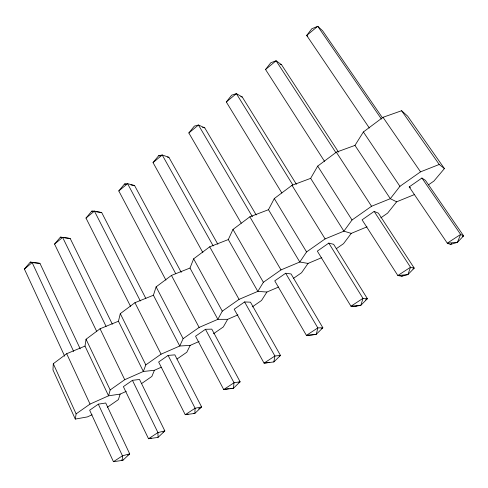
<?xml version="1.0" encoding="UTF-8"?>
<svg xmlns="http://www.w3.org/2000/svg" width="488" height="488" viewBox="0 0 488 488"><rect width="100%" height="100%" fill="white"/><g stroke="black" fill="none" stroke-linecap="round" stroke-linejoin="round"><path stroke-width="0.73" d="M428.427 184.867L433.899 181.079L444.415 168.586L407.632 116.138L401.606 110.733L383.007 117.303L363.377 131.974L354.965 145.4L336.33 152.183L317.694 166.115L310.649 178.352L292.001 185.318L274.286 198.555L268.479 209.7L249.85 216.825L232.983 229.427L228.305 239.559L209.706 246.824L193.638 258.829L189.991 268.04L171.447 275.421L156.117 286.877L153.409 295.234L134.932 302.706L120.292 313.65L118.45 321.226L100.046 328.778L86.053 339.239L84.997 346.09L66.685 353.715L53.29 363.725L52.966 369.904L75.286 419.082L87.352 416.917L92.086 414.769M75.286 419.082L76.122 413.867L53.29 363.725M273.847 361.944L274.909 356.008L244.598 301.944L234.203 309.209L264.051 363.115L273.847 361.944L280.484 355.429L250.496 302.194L244.598 301.944M161.223 367.25L154.403 370.282L143.344 371.472L124.739 379.701L110.178 389.936L108.562 395.805L90.042 404.082L76.122 413.867M126.27 391.358L120.152 394.103L118.389 399.629L107.384 407.254M199.104 341.472L190.21 345.382L179.736 346.01L161.064 354.178L145.814 364.896L143.344 371.472L118.45 321.226M154.403 370.282L151.853 376.449L141.477 383.635M237.955 314.858L227.67 319.323L217.855 319.341L199.128 327.43L183.14 338.666L179.736 346.01L153.409 295.234M190.21 345.382L186.794 352.245L177.022 359.015M278.581 287.036L266.906 292.037L257.829 291.379L239.059 299.37L222.284 311.161L217.855 319.341L189.991 268.04M227.67 319.323L223.321 326.942L213.512 333.737M321.787 257.621L308.05 263.422L299.791 262.019L281.003 269.901L263.374 282.284L257.829 291.379L228.305 239.559M266.906 292.037L261.537 300.474L252.284 306.885M444.415 168.586L439.224 164.468L420.534 171.849L399.928 186.331L390.315 198.689L371.557 206.265L352.025 219.99L343.894 231.159L325.112 238.9L306.568 251.936L299.791 262.019L268.479 209.7M308.05 263.422L301.566 272.743L293.471 278.349M367.025 226.835L351.244 233.386L343.534 243.671L336.244 248.727M324.526 161.345L265.539 69.503L270.797 62.751L276.092 60.774L281.491 64.672L338.562 152.14M281.857 192.992L226.304 101.968L231.702 95.16L236.369 93.641L242.225 96.966L296.399 184.287M414.44 194.559L396.64 201.812L387.594 213.152L380.805 217.855M241.237 223.169L188.844 132.968L194.358 126.111L198.451 125.013L204.728 127.813L256.206 214.952M202.874 252.607L153.037 162.596L158.661 155.702L162.23 154.989L168.879 157.301L217.855 244.25M165.902 280.112L118.791 190.936L124.501 184.013L127.582 183.659L134.566 185.525L181.243 272.316M130.546 306.354L85.992 218.075L91.787 211.133L94.416 211.103L101.699 212.561L145.857 298.461M96.752 331.492L54.558 244.085L60.414 237.137L70.193 238.48L112.35 324.203M64.691 356.21L24.4 269.041L30.317 262.08L39.949 263.355L80.227 348.853M158.033 437.4L164.84 430.922L139.525 379.457L132.431 380.329L123.379 386.655L148.529 438.743L158.033 437.4L157.947 432.575L132.431 380.329M24.4 269.041L32.153 262.623L39.949 263.355M54.558 244.085L62.635 237.4L106.085 326.387M85.992 218.075L94.416 211.103L140.318 300.98M118.791 190.936L127.582 183.659L175.735 273.707M153.037 162.596L162.23 154.989L213.183 245.897M188.844 132.968L198.451 125.013L252.424 216.757M226.304 101.968L236.369 93.641L292.788 184.885M265.539 69.503L276.092 60.774L335.988 152.781M98.314 404.174L89.652 410.225L113.448 461.703L122.854 460.324L129.698 453.864L105.725 402.99L98.314 404.174L122.451 455.81L122.854 460.324L121.469 459.897M168.11 355.398L158.643 362.011L185.239 414.709L194.846 413.415L201.605 406.919L174.85 354.861L168.11 355.398L195.102 408.249L194.846 413.415L193.346 413.354M205.46 329.296L195.548 336.226L223.705 389.528L233.41 388.289L240.114 381.781L211.798 329.138L205.46 329.296L234.045 382.757L233.41 388.289L229.891 388.46M285.663 273.25L274.75 280.868L306.415 335.384L311.594 335.116L316.309 334.274L322.855 327.765L291.061 273.951L285.663 273.25L317.822 327.912L316.309 334.274L306.415 335.384L317.822 327.912L322.855 327.765L321.604 328.583M328.79 243.109L317.328 251.119L350.957 306.22L355.545 306.427L360.943 305.195L367.385 298.699L333.639 244.311L328.79 243.109L362.962 298.363L360.943 305.195L350.957 306.22L362.962 298.363L367.385 298.699L365.512 299.919M374.15 211.408L362.09 219.838L397.848 275.525L401.776 276.245L407.919 274.585L414.233 268.113L378.383 213.164L374.15 211.408L410.5 267.247L414.233 268.113L412.988 268.925M409.206 186.91L421.913 178.035L425.451 180.389L463.6 235.881L457.433 242.329L450.467 244.457L447.282 243.164L409.206 186.91L410.451 187.642M113.448 461.703L122.451 455.81L129.698 453.864L127.783 455.115M162.974 432.142L164.84 430.922L157.947 432.575L148.529 438.743L151.323 438.047M198.555 408.913L201.605 406.919L195.102 408.249L185.239 414.709L188.179 414.08M238.913 382.568L240.114 381.781L234.045 382.757L223.705 389.528L228.518 388.692M279.221 356.252L280.484 355.429L274.909 356.008L264.051 363.115L269.76 362.431M355.545 306.427L356.789 305.61M401.776 276.245L403.021 275.433M450.467 244.457L451.717 243.64M462.35 236.698L463.6 235.881L460.623 234.435L421.913 178.035M120.152 394.103L108.562 395.805L84.997 346.09M60.414 237.137L70.193 238.48M91.787 211.133L94.617 211.542M96.032 211.743L101.699 212.561M124.501 184.013L125.941 184.232M130.973 184.982L134.566 185.525M158.661 155.702L160.119 155.928M167.421 157.075L168.879 157.301M202.508 127.447L204.728 127.813M240.822 96.728L242.225 96.966M280.063 64.416L281.491 64.672M30.317 262.08L32.153 262.623L73.657 351.421M351.244 233.386L343.894 231.159L310.649 178.352M396.64 201.812L390.315 198.689L354.965 145.4M307.806 36.423L306.69 35.453L311.789 28.774L317.755 26.297L322.641 30.817L382.464 117.846M401.606 110.733L439.224 164.468M383.007 117.303L420.534 171.849M381.433 119.06L317.755 26.297L306.69 35.453L369.349 128.027M363.377 131.974L399.928 186.331M336.33 152.183L371.557 206.265M317.694 166.115L352.025 219.99M292.001 185.318L325.112 238.9M274.286 198.555L306.568 251.936M249.85 216.825L281.003 269.901M232.983 229.427L263.374 282.284M209.706 246.824L239.059 299.37M193.638 258.829L222.284 311.161M171.447 275.421L199.128 327.43M156.117 286.877L183.14 338.666M134.932 302.706L161.064 354.178M120.292 313.65L145.814 364.896M100.046 328.778L124.739 379.701M86.053 339.239L110.178 389.936M66.685 353.715L90.042 404.082M410.5 267.247L407.919 274.585L397.848 275.525L410.5 267.247M460.623 234.435L457.433 242.329L447.282 243.164L460.623 234.435"/></g></svg>
